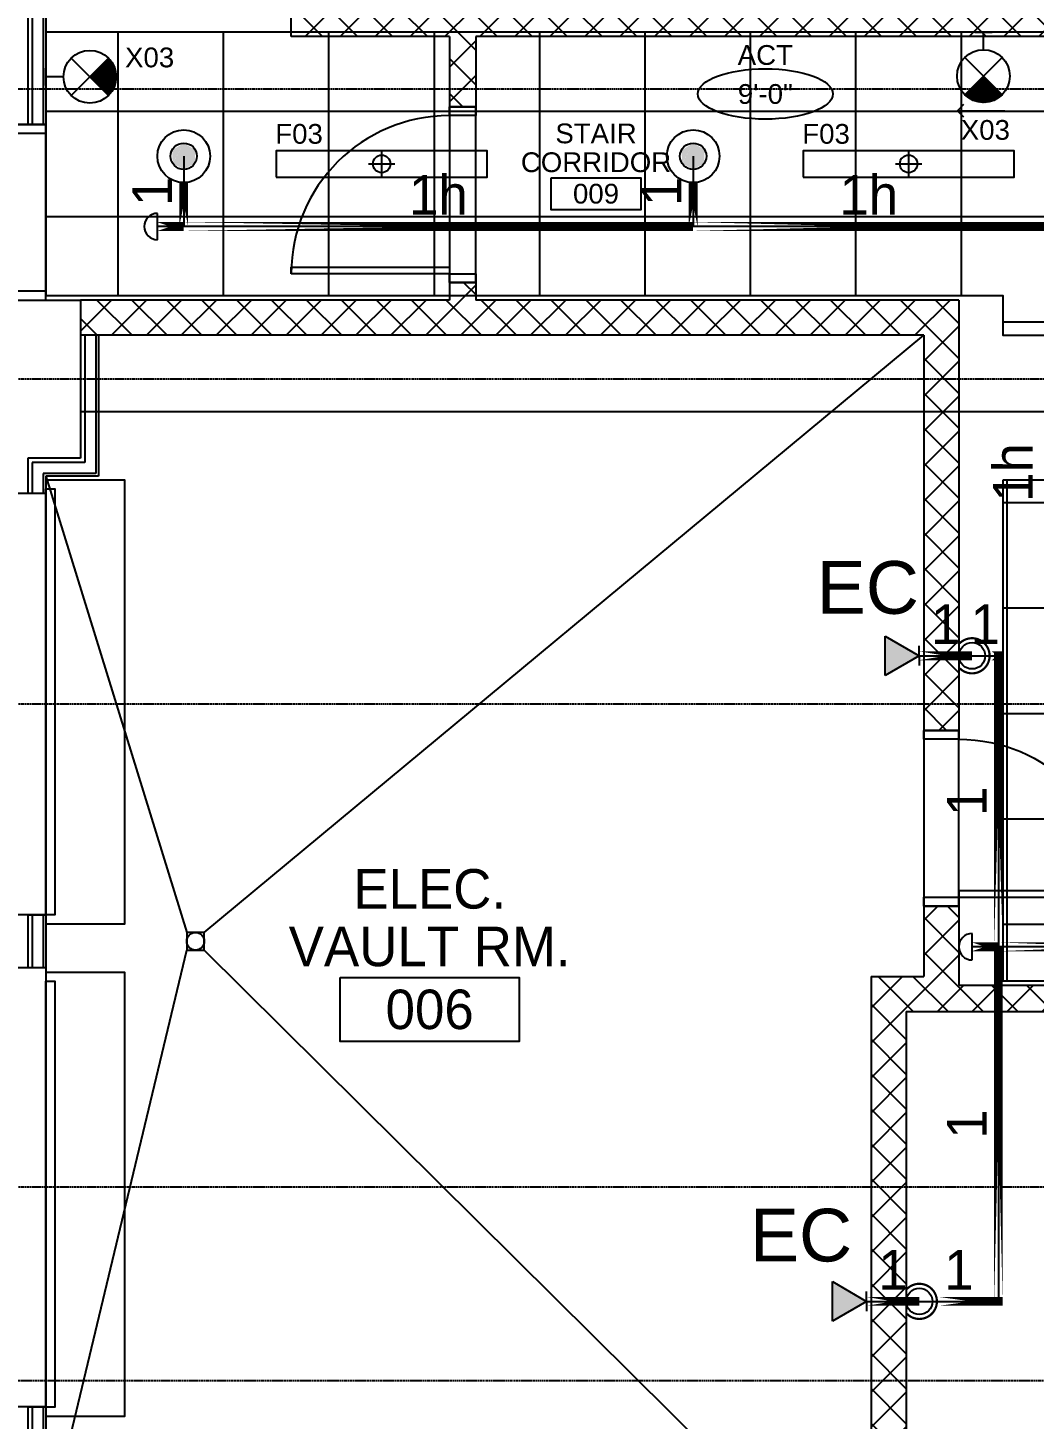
# Model space of a CAD drawing. Header units: inches. Extents: x -24247 to 247, y -491 to 2341.
# Drawn here: x -3347.5 to -3118.4, y 36.2 to 353 of the extents above; entities that cross this region are included whole.
import ezdxf
from ezdxf.enums import TextEntityAlignment as Align

# ---------------------------------------------------------------- set-up
doc = ezdxf.new("R2010")
doc.units = ezdxf.units.IN
doc.header["$LTSCALE"] = 0.3
doc.header["$MEASUREMENT"] = 0
doc.linetypes.add('CENTER2', pattern=[1.125, 0.75, -0.125, 0.125, -0.125])
doc.linetypes.add('HIDDEN', pattern=[0.375, 0.25, -0.125])
for name, color, linetype in [('000-sketch HVAC', 31, 'Continuous'), ('130451-00_RCP-FLR-00$0$A-Clng-Fixture', 8, 'Continuous'), ('130451-00_RCP-FLR-00$0$A-Clng-Grid', 8, 'Continuous'), ('130451-00_RCP-FLR-00$0$A-Clng-Tag', 8, 'Continuous'), ('130451-00_RCP-FLR-00$0$A-Tag-Rm(48)', 8, 'Continuous'), ('A-Door', 7, 'Continuous'), ('A-Door-Head', 8, 'Continuous'), ('A-Flor-Pfix', 7, 'Continuous'), ('A-Grid(SmallScale)', 11, 'CENTER2'), ('A-Site-Pave', 8, 'Continuous'), ('A-Site-Setback', 5, 'HIDDEN'), ('A-Tag-Rm(Scale)', 7, 'Continuous'), ('A-Wall-Full', 7, 'Continuous'), ('A-Wall-Hatch', 15, 'Continuous'), ('headdn', 7, 'Continuous'), ('PIPEBL', 4, 'Continuous'), ('PIPESPC', 7, 'Continuous'), ('S-Foundation', 7, 'Continuous'), ('S-Wall-CMU', 7, 'Continuous'), ('S-Wall-Hatch', 8, 'Continuous'), ('spk-cap', 7, 'Continuous'), ('spk-piperise', 7, 'Continuous'), ('TIDYPIPE', 7, 'Continuous')]:
    doc.layers.add(name, color=color, linetype=linetype)
doc.layers.add('G-ANNO-TEXT', color=7, linetype='Continuous', lineweight=0)
doc.styles.add('130451-00_RCP-FLR-00$0$G1DIM', font='arial.ttf')
doc.styles.add('130451-00_RCP-FLR-00$0$Standard', font='arial.ttf')
doc.styles.add('Arial', font='arial.ttf')
doc.styles.add('PIPE', font='PIPE.SHX')
doc.dimstyles.new('130451-00_RCP-FLR-00$0$Aec-Arch-I-96', dxfattribs={"dimscale": 96, "dimtxt": 0.09375, "dimasz": 0.0625, "dimexe": 0.0625, "dimexo": 0.0625, "dimgap": 0.03125, "dimtad": 1, "dimdec": 3, "dimzin": 3, "dimdsep": 46, "dimlunit": 4, "dimtxsty": '130451-00_RCP-FLR-00$0$G1DIM', "dimblk": '130451-00_RCP-FLR-00$0$_ArchTick', "dimcen": 0.09375, "dimclrd": 256, "dimclre": 256, "dimclrt": 256, "dimazin": 2, "dimtfac": 0.75, "dimtdec": 3, "dimtix": 1, "dimtmove": 2, "dimatfit": 2, "dimldrblk": '130451-00_RCP-FLR-00$0$_Open90', "dimfxl": 0.0625, "dimtolj": 1, "dimtzin": 0, "dimarcsym": 0})
pattern_1 = [(45, (-3700, -844.257), (-3.977476, 3.977476), []), (135, (-3700, -844.257), (-3.977476, -3.977476), [])]

# ---------------------------------------------------------------- blocks, each defined once
blk = doc.blocks.new('Rm Tag')
blk.add_lwpolyline([(-0.2124, 0.0759), (0.2124, 0.0759), (0.2124, -0.0759), (-0.2124, -0.0759)], close=True)
for p in [(0, 0.2858), (0, 0.1493), (0, 0)]:
    blk.add_attdef('XXX', text='', height=0.0938).set_placement(p, align=Align.MIDDLE_CENTER)
blk = doc.blocks.new('A$C08AD697B')
at = {"layer": 'A-Door'}
blk.add_lwpolyline([(12.13, 2), (0, 2), (0, 0), (12.13, 0)], close=True, dxfattribs=at)
blk = doc.blocks.new('Door 36in')
blk.add_lwpolyline([(0, 36), (1.5, 36), (1.5, 0), (0, 0)], close=True)
blk.add_arc((0, 0), 36, 0, 90)
blk = doc.blocks.new('130451-00_RCP-FLR-00$0$Rm Tag')
blk.add_lwpolyline([(-0.2124, 0.0759), (0.2124, 0.0759), (0.2124, -0.0759), (-0.2124, -0.0759)], close=True)
at = {"style": '130451-00_RCP-FLR-00$0$Standard'}
for p in [(0, 0.2858), (0, 0.1493), (0, 0)]:
    blk.add_attdef('XXX', text='', height=0.0938, dxfattribs=at).set_placement(p, align=Align.MIDDLE_CENTER)
blk = doc.blocks.new('130451-00_RCP-FLR-00$0$Clng Tag')
blk.add_ellipse((0, 0), major_axis=(-0.3202, 0), ratio=0.37386)
at = {"style": '130451-00_RCP-FLR-00$0$Standard'}
for tag, p in [('XXX', (0, 0.1848)), ("X'-XX'", (0, -0.0002))]:
    blk.add_attdef(tag, text='', height=0.0938, dxfattribs=at).set_placement(p, align=Align.MIDDLE_CENTER)
blk = doc.blocks.new('130451-00_RCP-FLR-00$0$48in Linear FLUOR')
for p, q in [((-3, 0), (3, 0)), ((0, 3), (0, -3))]:
    blk.add_line(p, q)
blk.add_lwpolyline([(-24, -3), (24, -3), (24, 3), (-24, 3)], close=True)
blk.add_circle((0, 0), 2)
at = {"style": '130451-00_RCP-FLR-00$0$Standard'}
blk.add_attdef('FXX', (10.25, 4.59), '', height=4.5, dxfattribs=at)
blk = doc.blocks.new('*U66')
h = blk.add_hatch()
h.set_pattern_fill('ANSI31', color=256)
h.set_pattern_definition([(45, (18.6875, 1892.125), (-0.088388348, 0.088388348), [])])
h.paths.add_polyline_path([(4.24, 14.24, 0.414214), (-4.24, 14.24), (0, 10)])
for p, q in [((4.24, 5.76), (-4.24, 14.24)), ((4.24, 14.24), (-4.24, 5.76)), ((0, 4), (0, 0)), ((2, 0), (-2, 0))]:
    blk.add_line(p, q)
blk.add_circle((0, 10), 6)
at = {"style": '130451-00_RCP-FLR-00$0$Standard'}
blk.add_attdef('X00', (-5.64, 18.01), '', height=4.5, dxfattribs=at)
blk = doc.blocks.new('130451-00_RCP-FLR-00$0$_ArchTick')
at = {"linetype": 'ByBlock', "const_width": 0.15}
blk.add_lwpolyline([(-0.5, -0.5), (0.5, 0.5)], dxfattribs=at)
blk = doc.blocks.new('130451-00_RCP-FLR-00$0$_Open90')
at = {"linetype": 'ByBlock', "lineweight": -2}
for p, q in [((0, 0), (-1, 0)), ((-0.5, 0.5), (0, 0)), ((0, 0), (-0.5, -0.5))]:
    blk.add_line(p, q, dxfattribs=at)
blk = doc.blocks.new('SIDE3')
for p, q in [((0, 0), (7.79, 4.5)), ((7.79, 4.5), (7.79, -4.5)), ((0, 0), (0, 2.24)), ((7.79, -4.5), (0, 0)), ((0, 0), (0, -2.24))]:
    blk.add_line(p, q)
blk.add_solid([(7.79, -4.5), (0, 0), (7.79, 4.5)])
blk = doc.blocks.new('dpend1')
for radius in [6, 3]:
    blk.add_circle((0, 0), radius)
for points in [[(0.01, 2.97), (-2.53, -1.59), (-2.62, 1.36)], [(0.01, 2.97), (-2.49, -1.59), (2.52, -1.59)], [(2.52, -1.59), (0.01, 2.97), (2.6, 1.47)], [(2.52, -1.59), (-2.53, -1.59), (0.01, -2.98)]]:
    blk.add_solid(points)
blk = doc.blocks.new('CAP')
blk.add_line((0, 3), (0, -3))
blk.add_arc((0, 0), 3, 270, 90)
blk = doc.blocks.new('rise')
blk.add_circle((0, 0), 3)
blk = doc.blocks.new('PIPESPC')
at = {"layer": 'PIPESPC', "style": 'PIPE', "width": 0.9}
blk.add_attdef('SIZE', text='', height=9, dxfattribs=at).set_placement((0, 4.02), align=Align.CENTER)
at = {"layer": 'PIPESPC', "style": 'PIPE', "flags": 1}
blk.add_attdef('SCHED', (25.3, 3.89), '', height=9, dxfattribs=at)
blk = doc.blocks.new('TIDYRUN')
at = {"const_width": 0.5}
blk.add_lwpolyline([(-2.83, 2.83, -2.414214), (-2.83, -2.83, -1.737895)], format="xyb", dxfattribs=at)

msp = doc.modelspace()

# ---------------------------------------------------------------- hatches: boundary and pattern name
at = {"layer": '130451-00_RCP-FLR-00$0$A-Clng-Grid'}
h = msp.add_hatch(dxfattribs=at)
h.set_pattern_fill('NET', color=256, scale=192)
h.set_pattern_definition([(0, (-3182.937, 310), (0, 24), []), (90, (-3182.937, 310), (-24, 1e-15), [])])
h.paths.add_polyline_path([(-3343.38, 352), (-3343.38, 292), (-3125.5, 292), (-3125.5, 283), (-3064, 283), (-3064, 352)])
h = msp.add_hatch(dxfattribs=at)
h.set_pattern_fill('NET', color=256, scale=192)
h.set_pattern_definition([(0, (-2860.498, 196.875), (0, 24), []), (90, (-2860.498, 196.875), (-24, 1e-15), [])])
h.paths.add_polyline_path([(-3125.5, 250), (-3125.5, 136), (-2860.5, 136), (-2860.5, 196.88), (-2892, 196.88), (-2892, 201), (-3064, 201), (-3064, 250)])
at = {"layer": 'S-Wall-Hatch'}
h = msp.add_hatch(dxfattribs=at)
h.set_pattern_fill('ANSI37', color=256, scale=45, style=0)
h.set_pattern_definition(pattern_1)
h.paths.add_polyline_path([(-2924.5, 206), (-2941, 206), (-2941, 200), (-2924.5, 200)])
h.paths.add_polyline_path([(-2941, 206), (-3012, 206), (-3012, 200), (-2941, 200)])
h.paths.add_polyline_path([(-3012, 206), (-3049, 206), (-3049, 200), (-3012, 200)])
h.paths.add_polyline_path([(-3049, 206), (-3069.5, 206), (-3069.5, 273), (-3075.5, 273), (-3075.5, 200), (-3049, 200)])
h.paths.add_polyline_path([(-3069.5, 339), (-3075.5, 339), (-3075.5, 273), (-3069.5, 273)])
h.paths.add_polyline_path([(-3069.5, 349), (-3075.5, 349), (-3075.5, 339), (-3069.5, 339)])
h.paths.add_polyline_path([(-3069.5, 357), (-3082, 357), (-3082, 351), (-3075.5, 351), (-3075.5, 349), (-3069.5, 349)])
h.paths.add_polyline_path([(-3082, 357), (-3281.5, 357), (-3281.5, 378), (-3287.5, 378), (-3287.5, 351), (-3251.5, 351), (-3251.5, 349), (-3245.5, 349), (-3245.5, 351), (-3082, 351)])
h.paths.add_polyline_path([(-3245.5, 349), (-3251.5, 349), (-3251.5, 339), (-3245.5, 339)])
h.paths.add_polyline_path([(-3245.5, 339), (-3251.5, 339), (-3251.5, 335), (-3245.5, 335)])
h.paths.add_polyline_path([(-3281.5, 398), (-3287.5, 398), (-3287.5, 378), (-3281.5, 378)])
h.paths.add_polyline_path([(-3281.5, 459), (-3287.5, 459), (-3287.5, 398), (-3281.5, 398)])
h.paths.add_polyline_path([(-3281.5, 472.88), (-3082, 472.88), (-3082, 477), (-3287.5, 477), (-3287.5, 459), (-3281.5, 459)])
h.paths.add_polyline_path([(-3049, 477), (-3082, 477), (-3082, 472.88), (-3049, 472.88)])
h.paths.add_polyline_path([(-3012, 477), (-3049, 477), (-3049, 472.88), (-3012, 472.88)])
h.paths.add_polyline_path([(-2992.5, 477), (-3012, 477), (-3012, 472.88), (-2998.5, 472.88), (-2998.5, 459), (-2992.5, 459)])
h.paths.add_polyline_path([(-2992.5, 459), (-2998.5, 459), (-2998.5, 398), (-2992.5, 398)])
h.paths.add_polyline_path([(-2992.5, 398), (-2998.5, 398), (-2998.5, 378), (-2992.5, 378)])
h.paths.add_polyline_path([(-2992.5, 378), (-2998.5, 378), (-2998.5, 349), (-2992.5, 349)])
h.paths.add_polyline_path([(-2941, 349), (-2992.5, 349), (-2998.5, 349), (-2998.5, 343), (-2941, 343)])
h.paths.add_polyline_path([(-2883, 349), (-2941, 349), (-2941, 343), (-2883, 343)])
h.paths.add_polyline_path([(-3082, 478.88), (-3287.5, 478.88), (-3287.5, 477), (-3082, 477)])
h.paths.add_polyline_path([(-3049, 478.88), (-3082, 478.88), (-3082, 477), (-3049, 477)])
h.paths.add_polyline_path([(-3012, 478.88), (-3049, 478.88), (-3049, 477), (-3012, 477)])
h.paths.add_polyline_path([(-2992.5, 478.88), (-3012, 478.88), (-3012, 477), (-2992.5, 477)])
h = msp.add_hatch(dxfattribs=at)
h.set_pattern_fill('ANSI37', color=256, scale=45, style=0)
h.set_pattern_definition(pattern_1)
h.paths.add_polyline_path([(-3135.5, 291), (-3245.5, 291), (-3245.5, 295), (-3251.5, 295), (-3251.5, 291), (-3335.5, 291), (-3335.5, 283), (-3143.5, 283), (-3143.5, 273), (-3135.5, 273)])
h.paths.add_polyline_path([(-3135.5, 265.62), (-3143.5, 265.62), (-3143.5, 199), (-3135.5, 199)])
h.paths.add_polyline_path([(-3135.5, 273), (-3143.5, 273), (-3143.5, 265.62), (-3135.5, 265.62)])
h.paths.add_polyline_path([(-3135.5, 199), (-3143.5, 199), (-3143.5, 193), (-3135.5, 193)])
h = msp.add_hatch(dxfattribs=at)
h.set_pattern_fill('ANSI37', color=256, scale=45, style=0)
h.set_pattern_definition(pattern_1)
h.paths.add_polyline_path([(-3087.5, 135), (-3135.5, 135), (-3135.5, 153), (-3143.5, 153), (-3143.5, 137), (-3155.5, 137), (-3155.5, 89), (-3147.5, 89), (-3147.5, 129), (-3087.5, 129)])
h.paths.add_polyline_path([(-3147.5, 89), (-3155.5, 89), (-3155.5, 45), (-3147.5, 45)])
h.paths.add_polyline_path([(-3147.5, 24.49, 0.000022), (-3155.5, 24.46), (-3155.5, 0), (-3147.5, 0)])
h.paths.add_polyline_path([(-3147.5, 0), (-3155.5, 0), (-3155.5, -11), (-3147.5, -11)])
h.paths.add_polyline_path([(-3147.5, 45), (-3155.5, 45), (-3155.5, 24.46, -0.000022), (-3147.5, 24.49)])

# ---------------------------------------------------------------- linework, layer by layer
at = {"linetype": 'HIDDEN'}
msp.add_line((-3211.94, 265.62), (-3074, 265.62), dxfattribs=at)
at = {"layer": '130451-00_RCP-FLR-00$0$A-Clng-Grid'}
for points in [[(-3343.38, 352), (-3343.38, 292), (-3125.5, 292), (-3125.5, 283), (-2998.5, 283), (-2998.5, 352), (-3343.38, 352)], [(-3125.5, 250), (-3125.5, 136), (-2860.5, 136), (-2860.5, 196.88), (-2892, 196.88), (-2892, 201), (-3064, 201), (-3064, 250), (-3125.5, 250)]]:
    msp.add_lwpolyline(points, dxfattribs=at)
at = {"layer": 'A-Door'}
for points in [[(-3245.5, 333), (-3251.5, 333), (-3251.5, 335), (-3245.5, 335)], [(-3245.5, 295), (-3251.5, 295), (-3251.5, 297), (-3245.5, 297)], [(-3343.38, 248), (-3341.38, 248), (-3341.38, 151), (-3343.38, 151)], [(-3143.5, 193), (-3135.5, 193), (-3135.5, 191), (-3143.5, 191)], [(-3143.5, 155), (-3135.5, 155), (-3135.5, 153), (-3143.5, 153)], [(-3343.38, 135.88), (-3341.38, 135.88), (-3341.38, 38.88), (-3343.38, 38.88)]]:
    msp.add_lwpolyline(points, close=True, dxfattribs=at)
at = {"layer": 'A-Door-Head'}
for points in [[(-3245.5, 335), (-3251.5, 335), (-3251.5, 295), (-3245.5, 295)], [(-3343.38, 331), (-3363.5, 331), (-3363.5, 291), (-3343.38, 291)], [(-3343.38, 149), (-3325.38, 149), (-3325.38, 250), (-3343.38, 250)], [(-3363.5, 247), (-3343.38, 247), (-3343.38, 151), (-3363.5, 151)], [(-3135.5, 193), (-3143.5, 193), (-3143.5, 153), (-3135.5, 153)], [(-3363.5, 139), (-3343.38, 139), (-3343.38, 39), (-3363.5, 39)], [(-3343.38, 36.88), (-3325.38, 36.88), (-3325.38, 137.88), (-3343.38, 137.88)]]:
    msp.add_lwpolyline(points, close=True, dxfattribs=at)
at = {"layer": 'A-Flor-Pfix'}
msp.add_lwpolyline([(-3311.32, 147), (-3311.32, 143), (-3307.32, 143), (-3307.32, 147)], close=True, dxfattribs=at)
msp.add_circle((-3309.32, 145), 2, dxfattribs=at)
at = {"layer": 'A-Grid(SmallScale)'}
for p, q in [((226, 339), (-3565.19, 339)), ((228, 273), (-3580, 273)), ((228, 199), (-3580, 199)), ((228, 89), (-3580, 89)), ((-3580, 45), (228, 45))]:
    msp.add_line(p, q, dxfattribs=at)
at = {"layer": 'A-Site-Pave'}
for p, q in [((-3307.32, 147), (-3143.5, 283)), ((-3335.5, 265.62), (-3074, 265.62)), ((-3343.38, 250.88), (-3311.32, 147)), ((-3343.38, 9.12), (-3311.32, 143)), ((-3307.32, 143), (-3155.5, -7.5))]:
    msp.add_line(p, q, dxfattribs=at)
at = {"layer": 'A-Site-Setback'}
msp.add_lwpolyline([(-3368, 1467.95), (-92.22, 857.37, 0.002374), (40, 833.37), (40, 25), (-2900, 25, 0.00067), (-2984.09, 24.89, 0.001041), (-3368, 23.49), (-3368, 827.74), (-3368, 1467.95)], format="xyb", dxfattribs=at)
at = {"layer": 'A-Wall-Full'}
for p, q in [((-3343.38, 529.88), (-3343.38, 331)), ((-3347.5, 331), (-3343.38, 331)), ((-3331.38, 283), (-3331.38, 250.88)), ((-3331.38, 250.88), (-3343.38, 250.88)), ((-3343.38, 250.88), (-3343.38, 247)), ((-3347.5, 247), (-3343.38, 247)), ((-3347.5, 151), (-3343.38, 151)), ((-3343.38, 151), (-3343.38, 139)), ((-3347.5, 139), (-3343.38, 139)), ((-3347.5, 39), (-3343.38, 39)), ((-3343.38, 38.88), (-3343.38, 9.12))]:
    msp.add_line(p, q, dxfattribs=at)
at = {"layer": 'A-Wall-Hatch'}
for p, q in [((-3346.5, 533), (-3346.5, 331)), ((-3344, 530.5), (-3344, 331)), ((-3334.5, 283), (-3334.5, 254)), ((-3332, 283), (-3332, 251.5)), ((-3334.5, 254), (-3346.5, 254)), ((-3346.5, 254), (-3346.5, 247)), ((-3332, 251.5), (-3344, 251.5)), ((-3344, 251.5), (-3344, 247)), ((-3346.5, 151), (-3346.5, 139)), ((-3344, 151), (-3344, 139)), ((-3346.5, 39), (-3346.5, 6)), ((-3344, 39), (-3344, 8.5))]:
    msp.add_line(p, q, dxfattribs=at)
at = {"layer": 'PIPEBL'}
for p, q in [((-3312, 323.74), (-3312, 307.74)), ((-3196, 323.74), (-3196, 307.74)), ((-3312, 307.74), (-3318, 307.74)), ((-3196, 307.74), (-3312, 307.74)), ((-3116, 307.74), (-3196, 307.74))]:
    msp.add_line(p, q, dxfattribs=at)
at = {"layer": 'PIPEBL', "color": 1}
for p, q in [((-3144.5, 210), (-3132.5, 210)), ((-3132.5, 210), (-3126.5, 210)), ((-3126.5, 210), (-3126.5, 143.74)), ((-3126.5, 143.74), (-3132.5, 143.74)), ((-3126.5, 143.74), (-3126.5, 63)), ((-3074.95, 143.74), (-3126.5, 143.74)), ((-3156.5, 63), (-3144.5, 63)), ((-3144.5, 63), (-3126.5, 63))]:
    msp.add_line(p, q, dxfattribs=at)
at = {"layer": 'S-Foundation'}
for p, q in [((-3347.5, 534), (-3347.5, 331)), ((-3363.5, 331), (-3347.5, 331)), ((-3347.5, 291), (-3335.5, 291)), ((-3335.5, 291), (-3335.5, 255)), ((-3335.5, 255), (-3347.5, 255)), ((-3347.5, 255), (-3347.5, 247)), ((-3347.5, 151), (-3347.5, 139)), ((-3347.5, 39), (-3347.5, 5))]:
    msp.add_line(p, q, dxfattribs=at)
at = {"layer": 'S-Wall-CMU'}
for p, q in [((-3287.5, 351), (-3287.5, 478.88)), ((-3251.5, 351), (-3287.5, 351)), ((-3251.5, 351), (-3251.5, 335)), ((-3075.5, 351), (-3245.5, 351)), ((-3245.5, 351), (-3245.5, 335)), ((-3251.5, 335), (-3245.5, 335)), ((-3251.5, 295), (-3251.5, 291)), ((-3251.5, 295), (-3245.5, 295)), ((-3245.5, 295), (-3245.5, 291)), ((-3251.5, 291), (-3335.5, 291)), ((-3135.5, 291), (-3245.5, 291)), ((-3135.5, 291), (-3135.5, 193)), ((-3143.5, 283), (-3335.5, 283)), ((-3143.5, 283), (-3143.5, 193)), ((-3135.5, 193), (-3143.5, 193)), ((-3143.5, 153), (-3143.5, 137)), ((-3135.5, 153), (-3143.5, 153)), ((-3135.5, 153), (-3135.5, 135)), ((-3155.5, 137), (-3155.5, -11)), ((-3155.5, 137), (-3143.5, 137)), ((-3135.5, 135), (-3087.5, 135)), ((-3147.5, 129), (-3147.5, -11)), ((-3147.5, 129), (-3087.5, 129))]:
    msp.add_line(p, q, dxfattribs=at)
at = {"layer": 'TIDYPIPE', "color": 7, "const_width": 2}
for points in [[(-3312, 307.74), (-3312, 317.74)], [(-3196, 307.74), (-3196, 317.74)], [(-3318, 307.74), (-3312, 307.74)], [(-3312, 307.74), (-3196, 307.74)], [(-3196, 307.74), (-3116, 307.74)], [(-3144.5, 210), (-3132.5, 210)], [(-3128, 210), (-3125.5, 210)], [(-3126.5, 143.74), (-3126.5, 211)], [(-3132.5, 143.74), (-3126.5, 143.74)], [(-3126.5, 143.74), (-3074.95, 143.74)], [(-3126.5, 62), (-3126.5, 143.74)], [(-3156.5, 63), (-3144.5, 63)], [(-3140, 63), (-3125.5, 63)]]:
    msp.add_lwpolyline(points, close=True, dxfattribs=at)

# ---------------------------------------------------------------- block references
at = {"layer": '000-sketch HVAC', "transparency": 33554687}
for p in [(-3355.5, 329), (-3355.5, 291)]:
    msp.add_blockref('A$C08AD697B', p, dxfattribs=at)
at = {"layer": '130451-00_RCP-FLR-00$0$A-Clng-Fixture'}
ref = msp.add_blockref('*U66', (-3129.9, 352), dxfattribs=dict(at, rotation=180))
ref.add_attrib('X00', 'X03', (-3135.05, 327.49), dxfattribs={"layer": '0', "height": 4.5, "style": '130451-00_RCP-FLR-00$0$Standard'})
ref = msp.add_blockref('*U66', (-3343.38, 341.83), dxfattribs=dict(at, rotation=270))
ref.add_attrib('X00', 'X03', (-3325.36, 343.99), dxfattribs={"layer": '0', "height": 4.5, "style": '130451-00_RCP-FLR-00$0$Standard'})
ref = msp.add_blockref('130451-00_RCP-FLR-00$0$48in Linear FLUOR', (-3266.94, 322), dxfattribs=at)
ref.add_attrib('FXX', 'F03', (-3291.15, 326.59), dxfattribs={"layer": '0', "height": 4.5, "style": '130451-00_RCP-FLR-00$0$Standard'})
ref = msp.add_blockref('130451-00_RCP-FLR-00$0$48in Linear FLUOR', (-3146.94, 322), dxfattribs=at)
ref.add_attrib('FXX', 'F03', (-3171.15, 326.59), dxfattribs={"layer": '0', "height": 4.5, "style": '130451-00_RCP-FLR-00$0$Standard'})
at = {"layer": '130451-00_RCP-FLR-00$0$A-Clng-Tag', "xscale": 48, "yscale": 48, "zscale": 48}
msp.add_blockref('130451-00_RCP-FLR-00$0$Clng Tag', (-3179.57, 337.93), dxfattribs=at).add_auto_attribs({"X'-XX'": '9\'-0"', 'XXX': 'ACT'})
at = {"layer": '130451-00_RCP-FLR-00$0$A-Tag-Rm(48)'}
ref = msp.add_blockref('130451-00_RCP-FLR-00$0$Rm Tag', (-3218.12, 315.22), dxfattribs=dict(at, xscale=48, yscale=48, zscale=48))
ref.add_attrib('XXX', 'STAIR', dxfattribs={"layer": '0', "height": 4.5, "style": '130451-00_RCP-FLR-00$0$Standard'}).set_placement((-3218.12, 328.94), align=Align.MIDDLE_CENTER)
ref.add_attrib('XXX', 'CORRIDOR', dxfattribs={"layer": '0', "height": 4.5, "style": '130451-00_RCP-FLR-00$0$Standard'}).set_placement((-3218.12, 322.38), align=Align.MIDDLE_CENTER)
ref.add_attrib('XXX', '009', dxfattribs={"layer": '0', "height": 4.5, "style": '130451-00_RCP-FLR-00$0$Standard'}).set_placement((-3218.12, 315.22), align=Align.MIDDLE_CENTER)
at = {"layer": 'A-Door', "rotation": 90}
msp.add_blockref('Door 36in', (-3251.5, 297), dxfattribs=at)
at = {"layer": 'A-Door', "xscale": -1, "rotation": 270}
msp.add_blockref('Door 36in', (-3135.5, 155), dxfattribs=at)
at = {"layer": 'A-Tag-Rm(Scale)'}
ref = msp.add_blockref('Rm Tag', (-3256, 129.49), dxfattribs=dict(at, xscale=96, yscale=96, zscale=96))
ref.add_attrib('XXX', 'ELEC.', dxfattribs={"layer": '0', "height": 9}).set_placement((-3256, 156.93), align=Align.MIDDLE_CENTER)
ref.add_attrib('XXX', 'VAULT RM.', dxfattribs={"layer": '0', "height": 9}).set_placement((-3256, 143.82), align=Align.MIDDLE_CENTER)
ref.add_attrib('XXX', '006', dxfattribs={"layer": '0', "height": 9}).set_placement((-3256, 129.49), align=Align.MIDDLE_CENTER)
at = {"layer": 'headdn'}
for p in [(-3312, 323.74), (-3196, 323.74)]:
    msp.add_blockref('dpend1', p, dxfattribs=at)
at = {"layer": 'headdn', "rotation": 180}
for p in [(-3144.5, 210), (-3156.5, 63)]:
    msp.add_blockref('SIDE3', p, dxfattribs=at)
at = {"layer": 'PIPESPC'}
ref = msp.add_blockref('PIPESPC', (-3312, 315.74), dxfattribs=dict(at, rotation=90))
ref.add_attrib('SIZE', '1', dxfattribs={"color": 0, "height": 9, "rotation": 90, "style": 'PIPE'}).set_placement((-3312, 315.74), align=Align.BOTTOM_CENTER)
ref = msp.add_blockref('PIPESPC', (-3254, 307.74), dxfattribs=at)
ref.add_attrib('SIZE', '1h', dxfattribs={"color": 0, "height": 9, "style": 'PIPE'}).set_placement((-3254, 307.74), align=Align.BOTTOM_CENTER)
ref = msp.add_blockref('PIPESPC', (-3196, 315.74), dxfattribs=dict(at, rotation=90))
ref.add_attrib('SIZE', '1', dxfattribs={"color": 0, "height": 9, "rotation": 90, "style": 'PIPE'}).set_placement((-3196, 315.74), align=Align.BOTTOM_CENTER)
ref = msp.add_blockref('PIPESPC', (-3156, 307.74), dxfattribs=at)
ref.add_attrib('SIZE', '1h', dxfattribs={"color": 0, "height": 9, "style": 'PIPE'}).set_placement((-3156, 307.74), align=Align.BOTTOM_CENTER)
ref = msp.add_blockref('PIPESPC', (-3116, 251.74), dxfattribs=dict(at, rotation=90))
ref.add_attrib('SIZE', '1h', dxfattribs={"color": 0, "height": 9, "rotation": 90, "style": 'PIPE'}).set_placement((-3116, 251.74), align=Align.BOTTOM_CENTER)
ref = msp.add_blockref('PIPESPC', (-3138.5, 210), dxfattribs=at)
ref.add_attrib('SIZE', '1', dxfattribs={"color": 0, "height": 9, "style": 'PIPE'}).set_placement((-3138.5, 210), align=Align.BOTTOM_CENTER)
ref = msp.add_blockref('PIPESPC', (-3129.5, 210), dxfattribs=at)
ref.add_attrib('SIZE', '1', dxfattribs={"color": 0, "height": 9, "style": 'PIPE'}).set_placement((-3129.5, 210), align=Align.BOTTOM_CENTER)
ref = msp.add_blockref('PIPESPC', (-3126.5, 176.87), dxfattribs=dict(at, rotation=90))
ref.add_attrib('SIZE', '1', dxfattribs={"color": 0, "height": 9, "rotation": 90, "style": 'PIPE'}).set_placement((-3126.5, 176.87), align=Align.BOTTOM_CENTER)
ref = msp.add_blockref('PIPESPC', (-3126.5, 103.37), dxfattribs=dict(at, rotation=89.9999999999999))
ref.add_attrib('SIZE', '1', dxfattribs={"color": 0, "height": 9, "rotation": 90, "style": 'PIPE'}).set_placement((-3126.5, 103.37), align=Align.BOTTOM_CENTER)
ref = msp.add_blockref('PIPESPC', (-3150.5, 63), dxfattribs=at)
ref.add_attrib('SIZE', '1', dxfattribs={"color": 0, "height": 9, "style": 'PIPE'}).set_placement((-3150.5, 63), align=Align.BOTTOM_CENTER)
ref = msp.add_blockref('PIPESPC', (-3135.5, 63), dxfattribs=at)
ref.add_attrib('SIZE', '1', dxfattribs={"color": 0, "height": 9, "style": 'PIPE'}).set_placement((-3135.5, 63), align=Align.BOTTOM_CENTER)
at = {"layer": 'spk-cap'}
for p, rotation in [((-3318, 307.74), 180.0000000000555), ((-3132.5, 143.74), 180.0000000000552)]:
    msp.add_blockref('CAP', p, dxfattribs=dict(at, rotation=rotation))
at = {"layer": 'spk-piperise', "rotation": 90.00000000002773}
for p in [(-3132.5, 210), (-3144.5, 63)]:
    msp.add_blockref('rise', p, dxfattribs=at)
at = {"layer": 'TIDYPIPE'}
for p in [(-3132.5, 210), (-3144.5, 63)]:
    msp.add_blockref('TIDYRUN', p, dxfattribs=at)

# ---------------------------------------------------------------- texts
at = {"layer": 'G-ANNO-TEXT', "style": 'Arial'}
for p in [(-3167.88, 219.56), (-3183.08, 72.09)]:
    msp.add_text('EC', height=12, dxfattribs=at).set_placement(p)

# ---------------------------------------------------------------- leaders
at = {"layer": '130451-00_RCP-FLR-00$0$A-Clng-Fixture'}
msp.add_leader([(-3135.84, 334.12), (-3125.02, 334.12)], dimstyle='130451-00_RCP-FLR-00$0$Aec-Arch-I-96', override={"dimscale": 48, "dimgap": 0.03125, "dimtad": 256}, dxfattribs=at)

doc.saveas('drawing.dxf')
